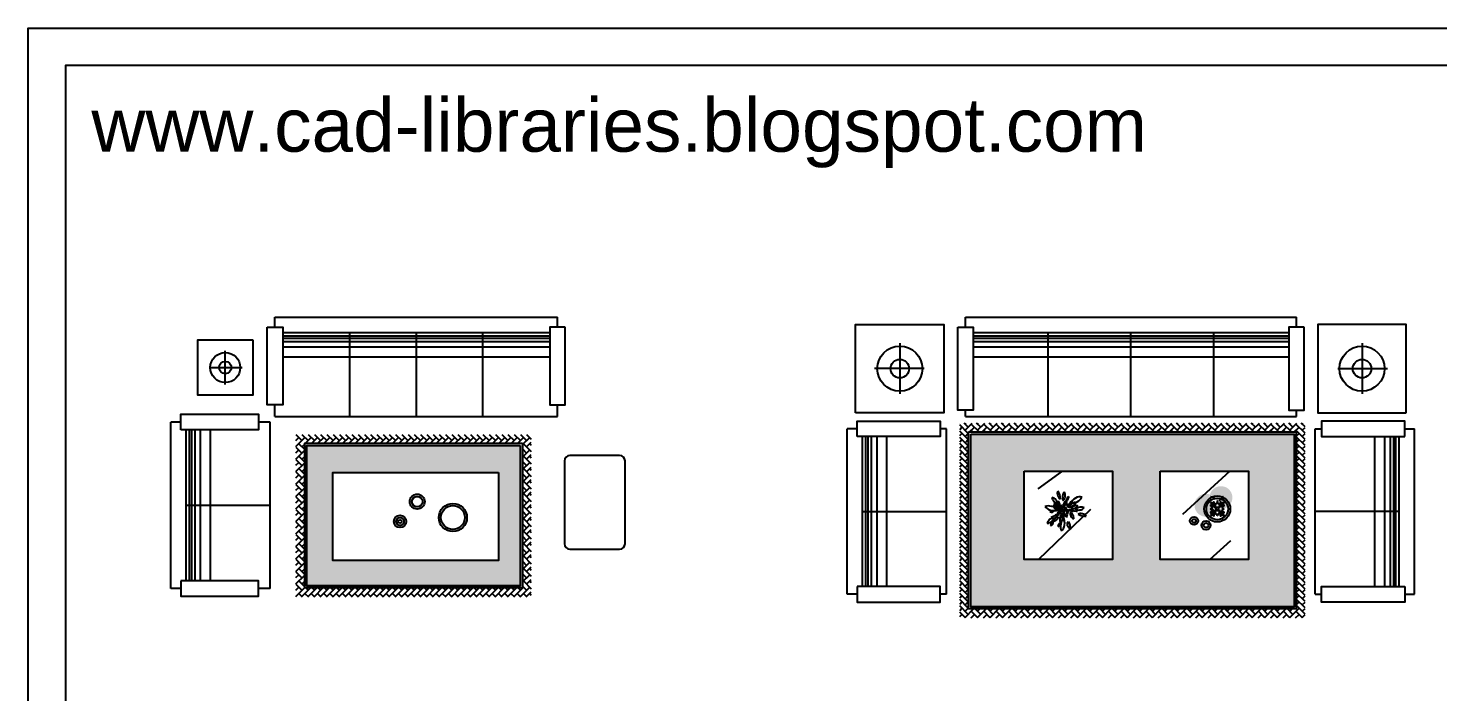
# Model space of a CAD drawing. Header units: inches. Extents: x 10.7 to 53.2, y 13 to 37.8.
# Drawn here: x 32.17 to 44.95, y 31.81 to 37.83 of the extents above; entities that cross this region are included whole.
import ezdxf

# ---------------------------------------------------------------- set-up
doc = ezdxf.new("R2010")
doc.units = ezdxf.units.IN
doc.header["$MEASUREMENT"] = 0
for name, color, linetype in [('02', 2, 'Continuous'), ('1', 1, 'Continuous'), ('4', 4, 'Continuous'), ('8', 8, 'Continuous'), ('kadrbm', 4, 'Continuous')]:
    doc.layers.add(name, color=color, linetype=linetype)
doc.styles.add('bmmm', font='swissel.ttf')

# ---------------------------------------------------------------- blocks, each defined once
blk = doc.blocks.new('kadrbm')
at = {"layer": 'kadrbm', "color": 4}
blk.add_lwpolyline([(0, 0), (0, 24.79716181331605), (21, 24.79716181331605), (21, 0), (0, 0)], close=True, dxfattribs=at)
blk.add_lwpolyline([(20.66310160432477, 0.325668449208024), (20.66310160432477, 24.46026341759716), (0.3368983956752345, 24.46026341759716), (0.3368983956752345, 0.325668449208024), (20.66310160432477, 0.325668449208024)], dxfattribs=at)
at = {"layer": 'kadrbm', "color": 211, "true_color": 0xf674fb, "style": 'bmmm'}
blk.add_text('www.cad-libraries.blogspot.com', height=0.4851336898393175, dxfattribs=at).set_placement((0.572640834153276, 23.67718368589863))

msp = doc.modelspace()

# ---------------------------------------------------------------- hatches: boundary and pattern name
at = {"layer": '8'}
h = msp.add_hatch(dxfattribs=at)
h.set_pattern_fill('AR-HBONE', color=256, scale=0.01, style=0)
h.set_pattern_definition([(44.99999999999999, (-77.56529490700885, -21.03134449734625), (4.440892098500627e-18, 0.0565685424949238), [0.12, -0.04000000000000001]), (135, (-77.53701063576116, -21.00306022609856), (4.440892098500627e-18, 0.0565685424949238), [0.12, -0.04000000000000001])])
h.paths.add_polyline_path([(43.74380868179773, 34.24453912747868), (40.61436590035495, 34.24453912747868), (40.61436590035495, 32.47999472170796), (43.74380868179773, 32.47999472170796)])
h.paths.add_polyline_path([(43.66380868172322, 34.16453912746238), (43.66380868172322, 32.55999472169515), (40.69436590042946, 32.55999472169515), (40.69436590042946, 34.16453912746238)], flags=16)
h.paths.add_polyline_path([(42.88682740386625, 33.58903595144239, -0.1932886126469782), (42.94115310064566, 33.53398313314847, -0.006062115715669876), (42.94171693124858, 33.53414642408917, -0.006062117369934161), (42.94188022236389, 33.53471025479394, -0.1238779744134857), (42.90136121558075, 33.56509200489109, -0.06084156018052949), (42.9022840521769, 33.56352055880144, -0.1025825772558146), (42.90631622234409, 33.55547789467983, -0.1324897379006731), (42.90629453766209, 33.54353312100012, -0.1334837519346387), (42.90020289919389, 33.53325758008305, -0.1020887885940344), (42.89261551778813, 33.5284233454122), (42.89441481903245, 33.52757789050248), (42.8926155175553, 33.52675411411929, -0.1020914271175487), (42.9002030656678, 33.52191971754383, -0.0994844403249085), (42.90529733356138, 33.51450587295131, -0.1027334682428757), (42.90709664109212, 33.50568279594609, -0.133890573752372), (42.90399663820912, 33.49414990481183, -0.03692191914185163), (42.9017594221053, 33.49067685965293, -0.3473571781132946), (42.89309243480724, 33.48751634169913, -0.3086677426193045), (42.88788996515845, 33.49423124242185, -0.7968180394229024), (42.88951551676777, 33.50045830188629, -0.5112073742665915), (42.89265887434644, 33.49464850980167, 0.3490582589583687), (42.90018125525725, 33.49332613238676, 0.3155003251106229), (42.903758178419, 33.50305970139471, 0.1418916638801596), (42.9005281235562, 33.51665198476713, 0.1406642083472643), (42.89053439786707, 33.52638558250056, -0.1484185007129114), (42.88572180918467, 33.52757789057524, -0.152538085715296), (42.8905343980999, 33.52879187701638, 0.07017480317330521), (42.89621410188315, 33.53295409834846, 0.1432956599809924), (42.90310782888022, 33.5450939813718, 0.1993894964940375), (42.90087496065584, 33.56139608280228, 0.4233407768064755), (42.89216027287816, 33.55987859960897, -0.7891190781899144), (42.8878029349265, 33.55513104256261, -0.5906829706048551), (42.88788964198952, 33.56094083792141, -0.1434384904569451), (42.88916866430131, 33.56471286837496, -0.2733368269298888), (42.89612740413335, 33.56800797323832, -0.194130366889532), (42.90111136827667, 33.5654016035669, -0.06682475714711773)], flags=0)
h.paths.add_polyline_path([(42.91491713812624, 33.58797339012109, -0.7968180643860416), (42.92114419788172, 33.5863478388028, -0.5112073742356387), (42.9153344057971, 33.58320448119503, 0.3490582589484403), (42.91401202832398, 33.57568210026967, 0.3155003251138836), (42.92374559743379, 33.57210517706427, 0.1418918884340286), (42.93733790000019, 33.575335242841, 0.1406639835701606), (42.94707147842323, 33.58532895729605, -0.1484185095073009), (42.94826378645425, 33.59014154629859, -0.1525380857149032), (42.94947777288084, 33.58532895751433, 0.07017480318754055), (42.95363999432934, 33.57964925360012, 0.1432955932239589), (42.96577987093528, 33.57275552810189, 0.1993895769507203), (42.9820819787686, 33.5749883946819, 0.4233407817771249), (42.98056449573536, 33.58370308276518, -0.7891200878965285), (42.97581694247251, 33.58806042748348, -0.5906821943164594), (42.98162673385863, 33.58797371333367, -0.1434381826550683), (42.98539875745823, 33.58669469592588, -0.2733380018922191), (42.98869386683268, 33.57973592678628, -0.1941295444595997), (42.98608749890749, 33.57475198656631, -0.06682475854892889), (43.00972184720499, 33.58903595134053, -0.1932886117546018), (42.954669029173, 33.5347102548667, -0.006062116906275348), (42.95483232005549, 33.53414642420558), (42.95483233775062, 33.53414641922883), (42.95483232308229, 33.53414642333247, -0.006062085952480644), (42.9553961506584, 33.53398313314847, -0.1238779770806195), (42.98577790167232, 33.57450214051369, -0.06084158648323084), (42.98420645501514, 33.57357930332092, -0.102582581139311), (42.97616379051519, 33.56954713303731, -0.1324893247366124), (42.96421905299698, 33.56956880802773, -0.1334841692481042), (42.95394347603482, 33.575660456464, -0.1020887881199993), (42.94910924132031, 33.583247837797), (42.94826378668708, 33.58144853656723), (42.94744000998375, 33.58324783800072, -0.1020870420903292), (42.94260588260417, 33.57566056700035, -0.09948905522434413), (42.93519174046864, 33.57056600981469, -0.1027331157800753), (42.92636869191242, 33.56876671450755, -0.1338905727486837), (42.91483580083636, 33.57186671736145, -0.03692189640752742), (42.91136275786025, 33.57410393198098, -0.3473572756894154), (42.90820223763635, 33.58277092061781, -0.3086677391680278)], flags=0)
h.paths.add_polyline_path([(42.99518803875011, 33.49008545081325, -0.06084173206046081), (42.99426519912717, 33.4916569010502, -0.1025807927027312), (42.99023306923968, 33.4996994139774, -0.1324910562972896), (42.99025470386309, 33.51164430251539, -0.1334841690902826), (42.99634635234301, 33.52191987939023, -0.1020887907565654), (43.0039337339816, 33.52675411411929), (43.00213443250445, 33.52759956895625), (43.00393373374877, 33.5284233454122, -0.1020914241827449), (42.99634618563627, 33.5332577418858, -0.0994844409624651), (42.99125191797552, 33.54067158652197, -0.1027334679622461), (42.98945261044477, 33.54949466351264, -0.1338905738149932), (42.99255261332777, 33.56102755464691, -0.03692191913653365), (42.9947898294316, 33.5645005998058, -0.3473571781498878), (43.00345681672965, 33.56766111775961, -0.3086677425853432), (43.00865928614562, 33.56094621703688, -0.7968180394275657), (43.00703373476912, 33.55471915757244, -0.511207374264564), (43.00389037719046, 33.56052894965706, 0.3490582589549204), (42.99636799627964, 33.56185132707197, 0.3155003251087011), (42.99279107288507, 33.55211775806402, 0.1418916638664094), (42.9960211279807, 33.5385254746916, 0.1406642083620877), (43.00601485343699, 33.52879187695817, -0.1484184957332616), (43.01082744211939, 33.52759956897081, -0.1525380715813454), (43.00601485366983, 33.52638558260242, 0.07017480656349638), (43.00033514942092, 33.52222336109572, 0.1432956598759014), (42.99344142242384, 33.51008347808693, 0.1993894965083517), (42.99567429064822, 33.49378137665645, 0.4233407768061535), (43.00438897865874, 33.49529885984976, -0.7891207916469717), (43.00874632895042, 33.50004641008582, -0.5906815590374412), (43.00865960931455, 33.49423662162463, -0.1434381889680136), (43.0073805918922, 33.49046459801048, -0.273337123590886), (43.00042184740354, 33.48716948622042, -0.1941305306831303), (42.99543788000059, 33.48977585951526, -0.06682476810151998), (43.00972184720499, 33.46614150811821, -0.1932886120442507), (42.9553961506584, 33.52119432631026, -0.006062115715102387), (42.95483232028832, 33.52103103536957, -0.006062118063656292), (42.954669029173, 33.52046720459203, -0.1238779858397272)], flags=0)
h.paths.add_polyline_path([(42.95483231167358, 33.5210310052471), (42.95483231679586, 33.52103102381535), (42.95483231167358, 33.5210310052471), (42.95483231586454, 33.52103102055572)], flags=0)
h.paths.add_polyline_path([(42.94910456980628, 33.4719398254938, -0.0003798675689685348), (42.94910840988209, 33.47192743762299, -2.624510444698664e-05), (42.94910924132031, 33.47192962166174)], flags=0)
h.paths.add_polyline_path([(42.94260612451521, 33.47951664331504, 92.03796815284652), (42.94326480147478, 33.47880818799332, 0.01062151485184582)], flags=0)
h.paths.add_polyline_path([(42.91869674036329, 33.48510761392846, -0.01927635601632657), (42.92038542889108, 33.48563031793766, 0.01995392079487818)], flags=0)
h.paths.add_polyline_path([(42.91077134986458, 33.48067531894504, -75.55499388325643), (42.9104617526294, 33.48042547289243, -0.0668247591140774), (42.88682740409908, 33.46614150801634, -0.1932886124226596), (42.94188022236389, 33.52046720466479, -0.00606211736964919), (42.94171693124858, 33.52103103536957, -0.006062115715696004), (42.94115310064566, 33.52119432631026, -0.123877977081528)], flags=0)
h.paths.add_polyline_path([(42.94171693986331, 33.53414645422618), (42.94171693474104, 33.53414643602174), (42.94171693986331, 33.53414645422618), (42.94171693637085, 33.53414644153691)], flags=0)
h.paths.add_polyline_path([(42.95229587676053, 33.54008641854762, -0.0669996279399074), (42.95483232028832, 33.53414642400185, -0.1336477859189266), (42.96585539421116, 33.52758872972937, -0.0666453357494747), (42.96077227052351, 33.52356745238377, -0.06699909539898992), (42.95483232005549, 33.52103103531136, -0.1336477861312569), (42.94827462565203, 33.51000796119934, -0.06664480770665009), (42.94425337454354, 33.51509104091111, -0.06699962729749846), (42.94171693124858, 33.52103103539867, -0.1336477879432943), (42.9306938570929, 33.52758872972937, -0.06664611208572857), (42.93577704574031, 33.53161004563754, -0.06699831375218952), (42.94171693148141, 33.53414642414737, -0.1336477861309874), (42.94827462565203, 33.54516949825939, -0.06664480762489519)], flags=0)
h.paths.add_polyline_path([(42.92073230207947, 33.46711701975165, -0.8784495055943063), (42.91464571231094, 33.46961474118599, -1.126130434604557)], flags=0)
h.paths.add_polyline_path([(42.98518649367665, 33.48107352747775, -0.3473572753153972), (42.98834701390055, 33.47240653885547, -0.3088635764911395), (42.98162673385863, 33.4672037460523, -0.02928696667076975), (42.98143910123085, 33.46688310104674, 0.02928696667211509), (42.98162673385863, 33.4672037460523, 0.3088635762503106), (42.98834701390055, 33.47240653884092, 0.2774628128075975), (42.98665610835937, 33.47988556613291, 0.01687063520807338)], flags=0)
h = msp.add_hatch(dxfattribs=at)
h.set_pattern_fill('AR-HBONE', color=256, scale=0.01, angle=270, style=0)
h.set_pattern_definition([(315, (205.5748778236569, 384.1041584696478), (0.0565685424949238, -1.483202158336386e-17), [0.12, -0.04000000000000001]), (44.99999999999999, (205.6031620949046, 384.0758741984001), (0.0565685424949238, -1.483202158336386e-17), [0.12, -0.04000000000000001])])
h.paths.add_polyline_path([(36.73230739445475, 32.66999315029262), (36.73230739445475, 34.14248542303995), (34.59838015115869, 34.14248542303995), (34.59838015115869, 32.66999315029262)])
h.paths.add_polyline_path([(36.65230739438024, 32.74999315029437), (34.6783801512332, 32.74999315029437), (34.6783801512332, 34.06248542302365), (36.65230739438024, 34.06248542302365)], flags=16)
h = msp.add_hatch(dxfattribs=at)
h.set_pattern_fill('DOTS', color=256, scale=0.5, style=0)
h.set_pattern_definition([(0, (-77.56529490700885, -21.09281036412266), (0.015625, 0.03125), [0, -0.03125])])
h.paths.add_polyline_path([(40.71436590044809, 34.14453912747286), (40.71436590044809, 32.57999472169923), (43.6438086817046, 32.57999472169923), (43.6438086817046, 34.14453912747286)])
h.paths.add_polyline_path([(41.99894050690395, 33.80833435285331), (41.99894050690395, 33.0083343528504), (41.19894050685738, 33.0083343528504), (41.19894050685738, 33.80833435285331)], flags=16)
h.paths.add_polyline_path([(42.43184720836629, 33.80833435285331), (43.23184720818003, 33.80833435285331), (43.23184720818003, 33.0083343528504), (42.43184720836629, 33.0083343528504)], flags=16)
h.paths.add_polyline_path([(42.90136121558075, 33.50362613810012, -75.55464620523551), (42.90111136827667, 33.50393573677594, -1043.3825025916)], flags=0)
h.paths.add_polyline_path([(42.91077134986458, 33.41920945216862, -75.55499368896983), (42.9104617526294, 33.41895960611601, -1043.387299546491)], flags=0)
h.paths.add_polyline_path([(42.94832429797438, 33.52857536985267, 0.03235568559246366), (42.94862751890955, 33.52572690232501, 0.02002472905853545), (42.9494811871094, 33.52392910407526, 0.1469109202631436)], flags=0)
h.paths.add_polyline_path([(42.95229587676053, 33.47862055175666, -0.06699962790275205), (42.95483232028832, 33.47268055722544, -0.8733293807296242), (42.94827462565203, 33.42472928981898, -0.7626850687379709), (42.93577704574031, 33.47014417886113, -0.06699831142539961), (42.94171693124858, 33.47268055731275, -0.06699962690172712), (42.94425337454354, 33.47862055175666, -0.7626830169860213), (42.98966819904794, 33.4661228629384, -0.7626830168245755), (42.94425337454354, 33.45362517413469, -0.06699962717808408), (42.94171693124858, 33.45956516862226, -0.8733293842358281), (42.94827462565203, 33.50751643607237, -0.7626838462467037), (42.96077227052351, 33.46210158560735, -0.06699909547176375), (42.95483232005549, 33.45956516852039, -0.8733293834536586), (42.90688105248896, 33.46612286295295, -0.762683016566234)], flags=0)
h.paths.add_polyline_path([(42.96586867603523, 33.46586336986821, -0.4184390063055259), (42.9307148062629, 33.46612291989459, 2.324269879634982)], flags=0)
h = msp.add_hatch(dxfattribs=at)
h.set_pattern_fill('DOTS', color=256, scale=0.3500000000000001, angle=270, style=0)
h.set_pattern_definition([(270, (205.5748778236569, 384.1041584696478), (0.02187500000000001, -0.0109375), [0, -0.02187500000000001])])
h.paths.add_polyline_path([(36.63230739459445, 34.04248542303413), (34.69838015125183, 34.04248542303413), (34.69838015125183, 32.76999315029844), (36.63230739459445, 32.76999315029844)])
h.paths.add_polyline_path([(34.93435818441262, 33.79752675452347), (34.93435818441262, 32.99752675452056), (36.43435818441262, 32.99752675452056), (36.43435818441262, 33.79752675452347)], flags=16)
h.paths.add_polyline_path([(36.14932871349205, 33.38861394821743, -1), (35.89375498467174, 33.38861394821743, -1)], flags=0)
h.paths.add_polyline_path([(36.12932871347343, 33.38861394821743, -1), (35.91375498445754, 33.38861394821743, -1)], flags=0)
h.paths.add_polyline_path([(35.63027600683321, 33.53250431151265, -1), (35.76608650474859, 33.53250431151265, -1)], flags=0)
h.paths.add_polyline_path([(35.65027600685184, 33.53250431151265, -1), (35.74608650472996, 33.53250431151265, -1)], flags=0)
h.paths.add_polyline_path([(35.48656017864172, 33.35264139518859, -1), (35.5984181062789, 33.35264139518859, -1)], flags=0)
h.paths.add_polyline_path([(35.50656017866035, 33.35264139518859, -1), (35.57841810626027, 33.35264139518859, -1)], flags=0)

# ---------------------------------------------------------------- linework, layer by layer
at = {"layer": '02'}
for p, q in [((34.47903055436959, 35.03505185509585), (36.89903055429508, 35.03505185509585)), ((34.47903055436959, 35.01505185509178), (36.89903055429508, 35.01505185509178)), ((40.73592252326247, 35.03505185509585), (43.59592252313209, 35.03505185509585)), ((40.73592252326247, 35.01505185509178), (43.59592252313209, 35.01505185509178)), ((34.47903055436959, 34.98505185509294), (36.89903055429508, 34.98505185509294)), ((34.47903055436959, 34.93505185509003), (36.89903055429508, 34.93505185509003)), ((40.73592252326247, 34.98505185509294), (43.59592252313209, 34.98505185509294)), ((40.73592252326247, 34.93505185509003), (43.59592252313209, 34.93505185509003)), ((34.47903055436959, 34.84505185509352), (36.89903055429508, 34.84505185509352)), ((40.73592252326247, 34.84505185509352), (43.59592252313209, 34.84505185509352)), ((33.63514726487969, 32.81431723962033), (33.63514726487969, 34.18431723961567)), ((33.65514726489832, 32.81431723962033), (33.65514726489832, 34.18431723961567)), ((33.68514726492626, 32.81431723962033), (33.68514726492626, 34.18431723961567)), ((33.73514726497282, 32.81431723962033), (33.73514726497282, 34.18431723961567)), ((33.82514726505664, 32.81431723962033), (33.82514726505664, 34.18431723961567)), ((39.76494698827204, 32.76253736921081), (39.76494698827204, 34.12253736922595)), ((39.78494698829067, 32.76253736921081), (39.78494698829067, 34.12253736922595)), ((39.81494698831861, 32.76253736921081), (39.81494698831861, 34.12253736922595)), ((39.86494698836518, 32.76253736921081), (39.86494698836518, 34.12253736922595)), ((39.95494698821616, 32.76253736921081), (39.95494698821616, 34.12253736922595)), ((44.3768980581784, 32.76253736921081), (44.3768980581784, 34.12253736922595)), ((44.46689805826222, 32.76253736921081), (44.46689805826222, 34.12253736922595)), ((44.51689805807595, 32.76253736921081), (44.51689805807595, 34.12253736922595)), ((44.54689805810389, 32.76253736921081), (44.54689805810389, 34.12253736922595)), ((44.56689805812252, 32.76253736921081), (44.56689805812252, 34.12253736922595)), ((41.54400590267082, 33.80833435285331), (41.32190654934433, 33.64931112617797)), ((43.06220598141712, 33.80833435285331), (42.63219004445759, 33.41744125072456)), ((42.94744001021658, 33.52178197103513), (42.94826378668708, 33.51998266979081)), ((42.94826378668708, 33.51998266979081), (42.94910924132031, 33.52178197103513)), ((41.32857513865505, 33.0083343528504), (41.80236844876831, 33.46327609035962)), ((42.89441481903245, 33.46611202371151), (42.89261551778813, 33.46695747865034)), ((42.89261551778813, 33.46528824741564), (42.89441481903245, 33.46611202371151)), ((42.94828546484982, 33.41226305610054), (42.94744001021658, 33.41046375484166)), ((42.94910924132031, 33.41046375484166), (42.94828546484982, 33.41226305610054)), ((43.00393373374877, 33.46695747865034), (43.00213443250445, 33.46613370216529)), ((43.00213443250445, 33.46613370216529), (43.00393373374877, 33.46528824741564)), ((42.88184720831973, 33.0083343528504), (43.07093537175146, 33.17899119338563))]:
    msp.add_line(p, q, dxfattribs=at)
for points in [[(40.69436590042946, 34.16453912746238), (43.66380868172322, 34.16453912746238), (43.66380868172322, 32.55999472169515), (40.69436590042946, 32.55999472169515)], [(40.71436590044809, 34.14453912747286), (43.6438086817046, 34.14453912747286), (43.6438086817046, 32.57999472169923), (40.71436590044809, 32.57999472169923)], [(36.65230739438024, 34.06248542302365), (36.65230739438024, 32.74999315029437), (34.6783801512332, 32.74999315029437), (34.6783801512332, 34.06248542302365)], [(41.19894050685738, 33.80833435285331), (41.99894050690395, 33.80833435285331), (41.99894050690395, 33.0083343528504), (41.19894050685738, 33.0083343528504)], [(42.43184720836629, 33.80833435285331), (43.23184720818003, 33.80833435285331), (43.23184720818003, 33.0083343528504), (42.43184720836629, 33.0083343528504)]]:
    msp.add_lwpolyline(points, close=True, dxfattribs=at)
for centre, radius in [((33.95899616899018, 34.74810737796088), 0.05600000000000001), ((40.07172272885268, 34.73825639711595), 0.08400000000000002), ((44.26012231754189, 34.73825639711595), 0.08400000000000002), ((42.94828546484982, 33.46612291989459), 0.1180844965483357), ((42.94828546484982, 33.46612291989459), 0.09808449654833568), ((42.7377697953028, 33.35805027873449), 0.03684294711499206), ((42.7377697953028, 33.35805027873449), 0.01684294711499206), ((42.84655059194242, 33.31834255263403), 0.04150037433749276), ((42.84655059194242, 33.31834255263403), 0.02150037433749276)]:
    msp.add_circle(centre, radius, dxfattribs=at)
for centre, radius, start, end in [((42.88944728295368, 33.49654617972283), 0.0033172374528, 118.0057159628864, 240.2840899441761), ((42.98199367751417, 33.56895242567135), 0.1037743598592, 203.5014519763505, 246.4985479515182), ((42.84544506315191, 33.43240381107626), 0.1037743598592, 23.50145197635056, 66.49854795151829), ((42.88941413206098, 33.49655978340616), 0.003312809971200001, 240.8986800243983, 34.00938396742659), ((42.89496818925304, 33.49917763427676), 0.007084789286399999, 144.9437279978154, 177.5946840036057), ((42.89543664287825, 33.49900545429865), 0.007568241350399999, 84.7632450219733, 145.9137599671227), ((42.87861922308852, 33.48954160627637), 0.0252092067264, 298.2065640086569, 346.6394660546266), ((42.89725314937581, 33.4949474163268), 0.006160017081599999, 53.98799304841546, 145.7676789785029), ((42.88469427935829, 33.48776129851195), 0.0222608386944, 290.844774043147, 314.1611429895585), ((42.8953894117852, 33.49906248502976), 0.007515941011200001, 23.4603769867131, 84.365010983495), ((42.88434669463945, 33.48813515130042), 0.0227711920896, 314.1332040211793, 344.5455810132443), ((42.88236399153297, 33.48909083673517), 0.0214510635072, 345.246572004685, 30.35175502968023), ((42.88490593335641, 33.48831012304891), 0.0221565383424, 14.9126760130964, 38.34090897709227), ((42.88416196540979, 33.48807984062024), 0.022934732256, 344.8017379996102, 14.99029201490308), ((42.91526766791989, 33.51897179186654), 0.0074407268736, 161.7249480133281, 223.7543460109264), ((42.91537187779372, 33.51898584136234), 0.007535415571200001, 93.41875505048965, 162.0748560177578), ((42.92822692049717, 33.53500354807785), 0.02801097659520001, 229.1166529863182, 241.4407860394238), ((42.91940440535595, 33.5171457169754), 0.006136742131199999, 131.545781965236, 208.5136220267136), ((42.92143100891312, 33.5193728400891), 0.009035035315200002, 214.8014550018265, 284.8434709592802), ((42.92628679536332, 33.52999898584404), 0.0226982858688, 239.7026929678524, 270.20668397357), ((42.91784447194127, 33.52498147915777), 0.003301225977600001, 358.2727019960096, 153.0264097591372), ((42.91710380623167, 33.52540900208715), 0.0040746195072, 244.2624660561947, 352.5682789944656), ((42.92496526027148, 33.5357205270675), 0.025110854496, 267.2159829883627, 331.7425633812653), ((42.92644786108335, 33.52944469026716), 0.0221439840768, 269.7951120309204, 293.2575809869175), ((42.94816884254155, 33.44934754815495), 0.02420860331520001, 105.4568840479494, 136.1716090270352), ((42.92622372177479, 33.53009356221902), 0.022828688352, 293.13135801635, 315.8572420258592), ((42.96504994034817, 33.46622864609254), 0.02420860331520001, 133.8283909924104, 164.5431159947561), ((42.92663619010759, 33.52970320943587), 0.0222608386944, 315.8388570115839, 339.1552259955891), ((42.95559551329401, 33.52430527042907), 0.0085354960896, 149.2010219794975, 182.9695269905556), ((42.94116678549958, 33.52432603510989), 0.00832387104, 356.811763999412, 31.50350100008107), ((42.9314993109559, 33.46622864609254), 0.02420860331520001, 15.45688400524385, 46.17160900758955), ((42.96991306119648, 33.52970320943587), 0.0222608386944, 200.8447740044109, 224.1611429884161), ((42.97169336904821, 33.5357782657784), 0.0252092067264, 208.2065640188217, 256.6850922173198), ((42.97028691410137, 33.53005079421292), 0.0227711920896, 224.1332039816581, 285.0465030757616), ((42.94812959125315, 33.44892703555252), 0.0246810934656, 44.12942299964922, 74.24208398386148), ((42.94838040899535, 33.44934754815495), 0.02420860331520001, 43.82839097296481, 74.54311595205061), ((43.05110418838498, 33.43240381107626), 0.1037743598592, 113.5014520484816, 156.4985480236494), ((42.9145555737899, 33.56895242567135), 0.1037743598592, 293.5014520484817, 336.4985480236494), ((42.97124259937604, 33.53203349710112), 0.0214510635072, 255.246571977604, 308.2512937800699), ((42.9787115461198, 33.52498335645669), 0.003312809971200001, 150.8986800101413, 304.0093840465214), ((42.97869794252378, 33.52495020581137), 0.0033172374528, 28.00571598192177, 150.2840899865724), ((42.97709917924416, 33.51714433941834), 0.006160017081599999, 323.9879929712935, 55.76767902637896), ((42.98132939701949, 33.51942929938105), 0.007084789286399999, 54.94372804036647, 87.59468396427992), ((42.98121424783071, 33.51900807692164), 0.007515941011200001, 293.4603770482468, 354.3650109978396), ((42.98115721689587, 33.51896084601777), 0.007568241350399999, 354.7632449953248, 55.91375999348062), ((43.01215074858678, 33.48811069337263), 0.0226982858688, 149.7026930078894, 180.2066839985798), ((43.01159645309721, 33.48794962752164), 0.0221439840768, 179.7951120059106, 203.2575810010475), ((43.01224532485989, 33.48817376709213), 0.022828688352, 203.1313579813176, 225.8572419604176), ((43.00152460271542, 33.49296647980828), 0.009035035315200002, 124.8014550082655, 194.8434710134679), ((43.01715531079148, 33.48617056823878), 0.02801097659520001, 139.1166530289114, 151.4407860092189), ((43.01787228970838, 33.48943222836261), 0.025110854496, 177.2159830085502, 209.5195919818368), ((43.00112355472569, 33.49912982069964), 0.0074407268736, 71.72494797140614, 133.7543459649068), ((43.01797504881446, 33.48960304030062), 0.0252846266688, 209.7416790109769, 241.7693309576935), ((43.01185497217861, 33.48776129851195), 0.0222608386944, 225.8388570104415, 249.155225956853), ((42.99929747958717, 33.49499308321993), 0.006136742131199999, 41.54578197902405, 118.5136219643718), ((43.00113760419239, 33.49902561072395), 0.007535415571200001, 3.418754997017555, 72.07485594686463), ((43.00756076485899, 33.49729368228601), 0.0040746195072, 154.2624660270918, 262.5682790485609), ((43.00713324192961, 33.49655301673648), 0.003301225977600001, 268.2727019609822, 63.01474014694631), ((42.89007145371338, 33.4590150228296), 0.00832387104, 86.81176404463528, 121.50350100008), ((42.89009221824867, 33.47344375059493), 0.0085354960896, 239.2010220332689, 272.9695269597821), ((42.88941600960729, 33.43569270915487), 0.003301225977600001, 88.27270196098226, 243.0486966950884), ((42.98199367751417, 33.36329330022), 0.1037743598592, 113.5014520484816, 156.4985480236494), ((42.84544506315191, 33.49984191481509), 0.1037743598592, 293.5014520484817, 336.4985480236494), ((42.89541164711167, 33.43322011516739), 0.007535415571200001, 183.4187549970175, 252.0748559468646), ((42.8889884866779, 33.43495204360534), 0.0040746195072, 334.2624660270917, 82.56827904856091), ((42.8785742024896, 33.44264268559073), 0.0252846266688, 29.74167799212513, 61.76933095769351), ((42.88469427935829, 33.44448442739395), 0.0222608386944, 45.83885701044154, 69.15522595685297), ((42.8972517717169, 33.43725264267142), 0.006136742131199999, 221.545781979024, 298.5136219643719), ((42.8954256968112, 33.43311590519171), 0.0074407268736, 251.7249479714061, 313.7543459649067), ((42.89502464858865, 33.43927924608307), 0.009035035315200002, 304.8014550082655, 14.84347101346794), ((42.88430392644418, 33.44407195879922), 0.022828688352, 23.13135798131767, 45.85724196041763), ((42.87867696159569, 33.44281349752874), 0.025110854496, 357.2159830085463, 29.51959198183677), ((42.87939394074542, 33.44607515766712), 0.02801097659520001, 319.1166530289115, 331.4407860092189), ((42.88439850295012, 33.44413503253327), 0.0226982858688, 329.7026930078894, 0.2066839985797924), ((42.88495279843968, 33.44429609836971), 0.0221439840768, 359.7951120059105, 23.25758100104748), ((42.9153920344082, 33.4132848800482), 0.007568241350399999, 174.7632449953249, 235.9137599934807), ((42.91533500347336, 33.41323764896971), 0.007515941011200001, 113.4603770482467, 174.3650109978397), ((42.9152198545174, 33.4128164265103), 0.007084789286399999, 234.9437280403664, 267.5946839642799), ((42.92530665192803, 33.40021222879023), 0.0214510635072, 75.24657197760402, 128.3425461112745), ((42.91945007229273, 33.415101386473), 0.006160017081599999, 143.9879929712934, 235.7676790263789), ((42.91785130901312, 33.40729552006542), 0.0033172374528, 208.0057159819218, 330.2840899865724), ((42.91783770518427, 33.40726236943465), 0.003312809971200001, 330.8986800101413, 124.0093840465214), ((42.92631764798475, 33.40201020276891), 0.022934732256, 74.80173802856015, 104.9902919936909), ((42.92485588248869, 33.39646746011295), 0.0252092067264, 28.20656401882166, 76.71904877115198), ((42.94816884254155, 33.48289817773639), 0.02420860331520001, 223.8283909729647, 254.5431159520506), ((42.92626233743553, 33.4021949318385), 0.0227711920896, 44.13320398165808, 74.54558098056411), ((42.96504994034817, 33.46601707979881), 0.02420860331520001, 195.4568840052438, 226.1716090075895), ((42.92663619010759, 33.40254251644092), 0.0222608386944, 20.84477400441085, 44.16114298841615), ((42.9314993109559, 33.46601707979881), 0.02420860331520001, 313.8283909924105, 344.5431159947561), ((42.94095373824288, 33.40794045546227), 0.0085354960896, 329.2010219794975, 2.969526990555552), ((42.96991306119648, 33.40254251644092), 0.0222608386944, 135.8388570115839, 159.1552259955892), ((42.97175480304335, 33.39642243983418), 0.0252846266688, 119.7416789886388, 151.7693309759312), ((42.97032552976211, 33.40215216367233), 0.022828688352, 113.1313580163499, 135.8572420258592), ((42.94838040899535, 33.48289817773639), 0.02420860331520001, 285.4568840479494, 316.1716090270352), ((43.05110418838498, 33.49984191481509), 0.1037743598592, 203.5014519763505, 246.4985479515182), ((42.9145555737899, 33.36329330022), 0.1037743598592, 23.50145197635056, 66.49854795151829), ((42.97158399126542, 33.39652519898392), 0.025110854496, 87.21598298836271, 119.5195919559943), ((42.97010139045355, 33.40280103578426), 0.0221439840768, 89.7951120309204, 113.2575809869175), ((42.97026245617357, 33.40224674004731), 0.0226982858688, 59.70269296785252, 90.20668397357), ((42.97511824239095, 33.4128728857877), 0.009035035315200002, 34.80145500182648, 104.8434709592803), ((42.97870477959563, 33.40726424689365), 0.003301225977600001, 178.2727019960096, 333.0030705307561), ((42.9794454450724, 33.40683672397882), 0.0040746195072, 64.26246605619467, 172.5682789944657), ((42.97714484594812, 33.41510000909057), 0.006136742131199999, 311.545781965236, 28.51362202671356), ((42.98117737351035, 33.413259884529), 0.007535415571200001, 273.4187550504896, 342.0748560177619), ((42.96832233103973, 33.3972421778135), 0.02801097659520001, 49.11665298632806, 61.44078603942395), ((42.981281583617, 33.41327393402481), 0.0074407268736, 341.7249480133281, 43.75434601092647), ((43.01238728589428, 33.44416588527111), 0.022934732256, 164.8017379996102, 194.9902920149031), ((43.01164331818049, 33.44393560301706), 0.0221565383424, 194.9126760130964, 218.3409089770922), ((43.01220255689745, 33.44411057459093), 0.0227711920896, 134.1332040211793, 164.5455810132443), ((43.01418526000393, 33.44315488915618), 0.0214510635072, 165.2465720046851, 210.3517550296801), ((43.01793002844838, 33.44270411961498), 0.0252092067264, 118.206564008657, 166.730718383207), ((43.00115983951886, 33.43318324086159), 0.007515941011200001, 203.4603769867131, 264.3650109834949), ((42.99929610216108, 33.43729830956455), 0.006160017081599999, 233.9879930484154, 325.7676789785029), ((43.01185497217861, 33.44448442739395), 0.0222608386944, 110.844774043147, 134.1611429895584), ((43.00111260865864, 33.4332402715927), 0.007568241350399999, 264.7632450219732, 325.9137599671226), ((43.00713511924309, 33.43568594248519), 0.003312809971200001, 60.89868002439826, 214.0093839674266), ((43.0064570330554, 33.45880197529642), 0.0085354960896, 59.2010220332689, 92.96952695978214), ((43.00647779782352, 33.47323070323637), 0.00832387104, 266.8117640446353, 301.50350100008), ((43.00158106205103, 33.43306809160004), 0.007084789286399999, 324.9437279978154, 357.5946840036057), ((43.00710196858321, 33.43569954632859), 0.0033172374528, 298.0057159628863, 60.2840899441761)]:
    msp.add_arc(centre, radius, start, end, dxfattribs=at)
for centre, major_axis, ratio, start_param, end_param in [((41.53897112067838, 33.60379333918991), (0.008980214403384874, -0.04853403805627008), 0.8086867941978833, 4.043665418040399, 5.784841207508822), ((41.49911018037287, 33.58132712122188), (0.01660186665019777, -0.05660073622935866), 0.420927345158856, 1.020620835538538, 2.412237176551349), ((41.56830034609933, 33.57577393162956), (-0.004094410469692388, -0.04612876294704604), 0.4991597719083896, 3.641304886674686, 5.592436315112217), ((41.54231061828372, 33.58172973220372), (-0.004919164784659363, -0.0436789112166549), 0.6245930726993457, 0.4773243550680821, 2.586903776972606), ((41.43457669550602, 33.45725647045493), (0.06808987906743288, -0.01375423741433082), 0.4991597719084316, 0.4997122330839668, 2.450843661526459), ((41.44776591933382, 33.49501430129477), (0.06430084924398949, -0.01457748564797581), 0.6245930726992508, 3.61891700865857, 5.728496430554951), ((41.48648841884037, 33.54810888494558), (0.0318171672440478, -0.03364958895266448), 0.4991597719084556, 3.641304886673101, 5.592436315117885), ((41.46479808301714, 33.53260189169396), (0.02943638228148703, -0.03264268471540433), 0.6245930726993649, 0.4773243550722534, 2.586903776969355), ((41.4930963913915, 33.46997108788947), (0.04539325271162178, -0.009169491609557412), 0.4991597719085098, 0.4997122330813587, 2.450843661524746), ((41.50188920712148, 33.49514297510633), (0.0428672328293265, -0.009718323765320655), 0.6245930726993693, 3.618917008658853, 5.728496430554396), ((41.4850972790276, 33.48798745183468), (0.03059355092620862, -0.0235235823194902), 0.4991597719083166, 0.49971223308186, 2.450843661532024), ((41.50091587398251, 33.50359125459818), (0.02850230861898077, -0.02300688254707304), 0.6245930726994069, 3.618917008659268, 5.728496430549595), ((41.51188144409147, 33.43946872211837), (0.04102447072648179, 0.002965863081614669), 0.8086867941980027, 0.9020727644533654, 2.643248553917329), ((41.53664540401709, 33.5166536963634), (0.007483512002816258, -0.04044503171355414), 0.8086867941980503, 4.043665418043264, 5.784841207502789), ((41.50342795364608, 33.49793184804458), (0.01383488887516106, -0.04716728019112646), 0.4209273451588988, 1.02062083553681, 2.412237176550451), ((41.54980326788549, 33.48903870121013), (0.004989008001879961, -0.02696335447570107), 0.8086867941980331, 4.043665418043542, 5.784841207502625), ((41.52765830112671, 33.47655746899273), (0.009223259250107264, -0.03144485346074458), 0.4209273451590153, 1.020620835533659, 2.412237176545509), ((41.57323660370943, 33.45112124914613), (0.0252362491759543, 0.01072587585955268), 0.8086867941978811, 0.9020727644491069, 2.643248553916339), ((41.55624380027925, 33.47002694527055), (0.02869117777308633, 0.01583236047960739), 0.4209273451588689, 4.162213489122371, 5.553829830142148), ((41.54483620445293, 33.48272153625749), (0.007869892963390572, -0.02626742222163852), 0.8086867941981101, 0.9020727644470586, 2.643248553923044), ((41.56550478325275, 33.49751986597858), (0.01256307873426791, -0.03026576239049617), 0.4209273451592687, 4.162213489129281, 5.553829830132272), ((41.55784497335603, 33.46448843739655), (0.02307088971105755, 0.01482048357394259), 0.8086867941979219, 4.043665418040591, 5.784841207505235), ((41.57777745155667, 33.44871260046512), (0.02561703180023441, 0.02043563070006071), 0.4209273451586849, 1.020620835541431, 2.412237176547716), ((41.57780688460966, 33.51115329388723), (0.01612873958130003, 0.03505977813584615), 0.4991597719084499, 0.4997122330777753, 2.450843661528121), ((41.55907523580876, 33.52310452573602), (0.01609017706701121, 0.03290599402994367), 0.6245930726993539, 3.618917008655965, 5.728496430556596), ((41.60176307167907, 33.55972121793912), (0.01762059275171001, 0.0276290070657861), 0.4209273451588914, 1.020620835537043, 2.412237176547045), ((41.57779645007153, 33.56819362993429), (0.01702964701352274, 0.02149194751575921), 0.8086867941979007, 4.043665418043319, 5.784841207501279), ((41.57967530768414, 33.48833683294379), (0.009394018642472227, -0.02576169829747143), 0.8086867941981253, 0.9020727644497663, 2.643248553911506), ((41.59944219230724, 33.50431966717316), (0.01431320822141677, -0.02947845638382076), 0.4209273451590222, 4.162213489128034, 5.553829830141344), ((41.63193362457727, 33.50990613791237), (0.02966270901485473, 0.03919540999551188), 0.4209273451589017, 1.020620835536987, 2.412237176549654), ((41.59711602418733, 33.52545095359984), (0.02804243959330791, 0.03009028288106828), 0.8086867941979315, 4.043665418040582, 5.784841207504735), ((41.64232402453248, 33.4914553077224), (0.03802428048514096, 0.02204993335224541), 0.6245930726993802, 0.4773243550647475, 2.586903776965832), ((41.63163756132175, 33.51588350897965), (0.03950174398270973, 0.02417104032604179), 0.4991597719084833, 3.641304886668697, 5.592436315114966), ((41.64921250818347, 33.43320474179655), (0.03794651924629204, -0.01587026210550845), 0.8086867941979993, 0.902072764452833, 2.643248553918753), ((41.6818953288724, 33.52838034959587), (0.05703642072771762, 0.03307490002835715), 0.6245930726993196, 0.4773243550703814, 2.586903776966314), ((41.6658656340563, 33.56502265148175), (0.05925261597407779, 0.03625656048906501), 0.4991597719082987, 3.641304886672858, 5.592436315116921), ((41.65783281503295, 33.47025763640432), (0.03485399608571937, 0.01126486564514918), 0.6245930726993009, 0.4773243550690373, 2.586903776966969), ((41.65342974658174, 33.49203651597509), (0.03643089748489532, 0.01273239929710413), 0.4991597719085313, 3.641304886673944, 5.592436315116555), ((41.70298806456898, 33.45797047558609), (0.04557565483493202, 0.008215026140333023), 0.4991597719083053, 0.4997122330828309, 2.450843661526707), ((41.7018793569417, 33.48461082623999), (0.04343001530821192, 0.006773421408668353), 0.6245930726993779, 3.618917008658766, 5.728496430557454), ((41.44467392419514, 33.34659868861218), (0.03489718647103662, 0.02672511634505324), 0.6245930726993663, 0.4773243550665816, 2.586903776965797), ((41.43095546560411, 33.36946222748976), (0.03609168780663134, 0.02901752986364922), 0.4991597719084183, 3.641304886669782, 5.592436315114902), ((41.45788526949522, 33.43568004439022), (0.0320829820052283, 0.006673049229143951), 0.4209273451589856, 1.020620835538691, 2.412237176551147), ((41.447219277686, 33.45875421465917), (0.02727649766864466, 0.002811647267640229), 0.8086867941980356, 4.043665418042126, 5.784841207506246), ((41.43736722059597, 33.33977800140293), (0.01869495972888603, 0.02006018858736497), 0.8086867941978971, 4.043665418038389, 5.784841207507407), ((41.46057895426688, 33.32941479095917), (0.0197751393432308, 0.02613027333032832), 0.4209273451591947, 1.020620835536487, 2.412237176551058), ((41.48232887052049, 33.38232520350449), (0.04812447300785244, 0.01000957384371479), 0.4209273451589053, 1.020620835532892, 2.412237176549113), ((41.46632988280666, 33.41693645890064), (0.040914746502965, 0.004217470901469734), 0.8086867941980367, 4.043665418039579, 5.784841207503886), ((41.49077193224852, 33.36325639766893), (0.02590018262476588, 0.02860952329941223), 0.4991597719084657, 0.4997122330842063, 2.450843661523769), ((41.49694703607869, 33.47455247994822), (0.04840773919111929, 0.008535060469752012), 0.4209273451587273, 4.162213489129687, 5.553829830141292), ((41.50557670877365, 33.40476427261911), (0.0320829820052283, 0.006673049229143951), 0.4209273451589856, 1.020620835538826, 2.412237176551147), ((41.49491071696443, 33.42783844290262), (0.02727649766864466, 0.002811647267640229), 0.8086867941980356, 4.04366541804233, 5.78484120750637), ((41.52579854098198, 33.42483661771713), (0.0252362491759543, 0.01072587585955268), 0.8086867941978811, 0.9020727644488041, 2.643248553916074), ((41.5088057375518, 33.44374231384155), (0.02869117777308633, 0.01583236047960739), 0.4209273451588689, 4.162213489122421, 5.553829830141668), ((41.50219053188388, 33.33017703193492), (0.01869495972888603, 0.02006018858736497), 0.8086867941978971, 4.043665418038286, 5.784841207507547), ((41.52540226555479, 33.31981382149116), (0.0197751393432308, 0.02613027333032832), 0.4209273451591947, 1.020620835536587, 2.412237176550865), ((41.53458451055971, 33.44815701852804), (0.008668495168510018, -0.02601480111280486), 0.8086867941979795, 4.043665418041259, 5.784841207497947), ((41.51437755273705, 33.43273432182924), (0.01348161087716154, -0.02986793411870728), 0.4209273451590104, 1.020620835534033, 2.412237176562018), ((41.54419138068383, 33.37482376297431), (-0.004094410469692388, -0.04612876294704604), 0.4991597719083896, 3.641304886674686, 5.59243631511212), ((41.54610040336897, 33.43522867487355), (0.02734964715098772, 0.001977242054409943), 0.808686794197931, 0.9020727644488782, 2.64324855391543), ((41.53614413128284, 33.45861784676982), (0.03227182612739308, 0.005690040313159884), 0.4209273451590989, 4.16221348912754, 5.553829830140977), ((41.51820165286821, 33.38077956353391), (-0.004919164784659363, -0.0436789112166549), 0.6245930726993457, 0.4773243550678523, 2.586903776972215), ((41.56329822093298, 33.31806863151451), (-0.006141615704537092, -0.0691931444205616), 0.4991597719084833, 3.641304886671885, 5.592436315115057), ((41.55406607845848, 33.40757669516916), (0.03220662580557499, -0.006048187710585174), 0.4209273451589093, 1.020620835538083, 2.412237176544855), ((41.55299133779531, 33.43297405026988), (0.02629178373116278, -0.007788118749686287), 0.8086867941977405, 4.0436654180412, 5.784841207507652), ((41.52431362909314, 33.32700233236847), (-0.007378747176999331, -0.06551836682498394), 0.6245930726993041, 0.4773243550705673, 2.586903776963307), ((41.57242978452754, 33.39686611036905), (0.007483512002816258, -0.04044503171355414), 0.8086867941980503, 4.043665418043064, 5.784841207502978), ((41.53921233415653, 33.37814426206479), (0.01383488887516106, -0.04716728019112646), 0.4209273451588988, 1.020620835536872, 2.412237176550451), ((41.57286044857514, 33.43134406995978), (0.004989008001879961, -0.02696335447570107), 0.8086867941980331, 4.043665418043643, 5.784841207502563), ((41.55071548158352, 33.41886283775694), (0.009223259250107264, -0.03144485346074458), 0.4209273451590153, 1.020620835532843, 2.412237176545436), ((41.57060559089345, 33.40050493094623), (0.02551140904412005, -0.02056733645728909), 0.4209273451586024, 1.020620835540333, 2.41223717654709), ((41.58167590568823, 33.42338786872006), (0.01947731318618815, -0.01930147549988322), 0.8086867941977739, 4.04366541804259, 5.78484120751107), ((41.59946217639421, 33.44231822321036), (-0.002450210488969137, -0.03267787919867131), 0.420927345158838, 4.162213489131785, 5.553829830147786), ((41.57433936018546, 33.4384420365359), (0.004833443046757448, 0.02699167489687986), 0.8086867941981696, 4.043665418045077, 5.784841207504007), ((41.61889898702552, 33.43730447093277), (0.02529767949752403, -0.01058017473701267), 0.8086867941980216, 0.9020727644534557, 2.64324855391944), ((41.62057153852706, 33.46266947212008), (0.03136575549596997, -0.009488767176481302), 0.4209273451590249, 4.162213489123349, 5.55382983013815), ((41.64233681787786, 33.41090148100648), (0.01873579846340712, -0.0314748804141536), 0.6245930726993012, 3.618917008661207, 5.728496430551452), ((41.62208306505394, 33.40176407969285), (0.02051734009751137, -0.03268582320730861), 0.4991597719083363, 0.4997122330756637, 2.450843661533366), ((41.65172133543578, 33.47125224358479), (0.04704863324396773, -0.0142331507647335), 0.4209273451588136, 4.162213489128588, 5.553829830141842), ((41.72087271134419, 33.38357066492336), (0.04553582309554339, -0.01904431452662056), 0.8086867941980326, 0.902072764452814, 2.643248553913993), ((41.7238833040004, 33.42922766705761), (0.05645835989274433, -0.01707978091767503), 0.4209273451589603, 4.16221348912873, 5.553829830143028)]:
    msp.add_ellipse(centre, major_axis=major_axis, ratio=ratio, start_param=start_param, end_param=end_param, dxfattribs=at)
at = {"layer": '02', "extrusion": (0, 0, -1)}
for centre, major_axis, ratio, start_param, end_param in [((41.47510117683609, 33.37918472102047), (0.02902792504566069, 0.02543037260756005), 0.4991597719084657, 0.4997122330823964, 2.450843661522639), ((41.63202750375544, 33.32300254197344), (-0.02178281750877347, 0.044291149930406), 0.8086867941978846, 4.043665418043363, 5.784841207501836), ((41.58663868596827, 33.31721628790275), (-0.02048729199646713, 0.05531307426484156), 0.4209273451588558, 1.020620835535428, 2.412237176548571)]:
    msp.add_ellipse(centre, major_axis=major_axis, ratio=ratio, start_param=start_param, end_param=end_param, dxfattribs=at)
at = {"layer": '1'}
for points in [[(33.95920369094287, 34.5945063655936), (33.95899616899018, 34.89980873567129)], [(40.07141144592364, 34.96865791568144), (40.07172272885268, 34.51070436055034)], [(44.26043360047092, 34.96865791568144), (44.26012231754189, 34.51070436055034)], [(33.81222202251715, 34.74810737796088), (34.1127666353253, 34.74810737796088)], [(40.29188394867865, 34.73825639711595), (39.84106702911717, 34.73825639711595)], [(44.03996109771592, 34.73825639711595), (44.49077801727739, 34.73825639711595)]]:
    msp.add_lwpolyline(points, dxfattribs=at)
at = {"layer": '4'}
for p, q in [((34.40903055430439, 35.2050518550941), (36.96903055436027, 35.2050518550941)), ((34.40903055430439, 35.1150518550976), (34.40903055430439, 35.2050518550941)), ((36.96903055436027, 35.1150518550976), (36.96903055436027, 35.2050518550941)), ((40.66592252319728, 35.1150518550976), (40.66592252319728, 35.2050518550941)), ((40.66592252319728, 35.2050518550941), (43.66592252319728, 35.2050518550941)), ((43.66592252319728, 35.1150518550976), (43.66592252319728, 35.2050518550941)), ((34.47903055436959, 35.06505185509469), (36.89903055429508, 35.06505185509469)), ((35.08569715423559, 35.06505185509469), (35.08569715423559, 34.30505185509993)), ((35.69236382022549, 34.30505185509993), (35.69236382022549, 35.06505185509469)), ((36.29236382031863, 34.30505185509993), (36.29236382031863, 35.06505185509469)), ((40.73592252326247, 35.06505185509469), (43.59592252313209, 35.06505185509469)), ((41.41592252319728, 34.30505185509993), (41.41592252319728, 35.06505185509469)), ((42.16592252319728, 34.30505185509993), (42.16592252319728, 35.06505185509469)), ((42.91592252319728, 34.30505185509993), (42.91592252319728, 35.06505185509469)), ((34.40903055430439, 34.30505185509993), (34.40903055430439, 34.41146093913722)), ((36.96903055436027, 34.30505185509993), (36.96903055436027, 34.41146093913722)), ((33.4651472649542, 32.7443172396279), (33.4651472649542, 34.25431723962266)), ((33.55514726503802, 34.25431723962266), (33.4651472649542, 34.25431723962266)), ((34.36514726486106, 34.25431723962266), (34.25873818104205, 34.25431723962266)), ((34.36514726486106, 32.7443172396279), (34.36514726486106, 34.25431723962266)), ((34.40903055430439, 34.30505185509993), (36.96903055436027, 34.30505185509993)), ((40.66592252319728, 34.30505185509993), (40.66592252319728, 34.36146093913431)), ((40.66592252319728, 34.30505185509993), (43.66592252319728, 34.30505185509993)), ((43.66592252319728, 34.30505185509993), (43.66592252319728, 34.36146093913431)), ((33.60514726508458, 32.81431723962033), (33.60514726508458, 34.18431723961567)), ((39.68494698819754, 34.19253736921838), (39.59494698834655, 34.19253736921838)), ((39.59494698834655, 32.69253736921838), (39.59494698834655, 34.19253736921838)), ((39.7349469882441, 32.76253736921081), (39.7349469882441, 34.12253736922595)), ((40.49494698825342, 34.19253736921838), (40.43853790424814, 34.19253736921838)), ((40.49494698825342, 32.69253736921838), (40.49494698825342, 34.19253736921838)), ((43.83689805814114, 32.69253736921838), (43.83689805814114, 34.19253736921838)), ((43.83689805814114, 34.19253736921838), (43.89330714214643, 34.19253736921838)), ((44.59689805815046, 32.76253736921081), (44.59689805815046, 34.12253736922595)), ((44.64689805819702, 34.19253736921838), (44.73689805804801, 34.19253736921838)), ((44.73689805804801, 32.69253736921838), (44.73689805804801, 34.19253736921838)), ((33.60514726508458, 33.499317239618), (34.36514726486106, 33.499317239618)), ((39.7349469882441, 33.44253736921838), (40.49494698825342, 33.44253736921838)), ((44.59689805815046, 33.44253736921838), (43.83689805814114, 33.44253736921838)), ((33.55514726503802, 32.7443172396279), (33.4651472649542, 32.7443172396279)), ((34.36514726486106, 32.7443172396279), (34.25873818104205, 32.7443172396279)), ((39.68494698819754, 32.69253736921838), (39.59494698834655, 32.69253736921838)), ((40.49494698825342, 32.69253736921838), (40.43853790424814, 32.69253736921838)), ((43.83689805814114, 32.69253736921838), (43.89330714214643, 32.69253736921838)), ((44.64689805819702, 32.69253736921838), (44.73689805804801, 32.69253736921838))]:
    msp.add_line(p, q, dxfattribs=at)
for points in [[(39.67071848753889, 34.33825639712177), (39.67071848753889, 35.13825639712469), (40.47071848758546, 35.13825639712469), (40.47071848758546, 34.33825639712177)], [(44.66112655885567, 34.33825639712177), (44.66112655885567, 35.13825639712469), (43.8611265588091, 35.13825639712469), (43.8611265588091, 34.33825639712177)], [(34.3390305542392, 35.1150518550976), (34.47903055436959, 35.1150518550976), (34.47903055436959, 34.41146093913722), (34.3390305542392, 34.41146093913722)], [(37.03903055442547, 35.1150518550976), (36.89903055429508, 35.1150518550976), (36.89903055429508, 34.41146093913722), (37.03903055442547, 34.41146093913722)], [(40.59592252313209, 35.1150518550976), (40.73592252326247, 35.1150518550976), (40.73592252326247, 34.36146093913431), (40.59592252313209, 34.36146093913431)], [(43.73592252326247, 35.1150518550976), (43.59592252313209, 35.1150518550976), (43.59592252313209, 34.36146093913431), (43.73592252326247, 34.36146093913431)], [(34.20909992996653, 34.99834483480391), (34.20909992996653, 34.49834483480391), (33.70909992996653, 34.49834483480391), (33.70909992996653, 34.99834483480391)], [(33.55514726503802, 34.18431723961567), (33.55514726503802, 34.32431723962964), (34.25873818104205, 34.32431723962964), (34.25873818104205, 34.18431723961567)], [(39.68494698819754, 34.12253736922595), (39.68494698819754, 34.26253736921081), (40.43853790424814, 34.26253736921081), (40.43853790424814, 34.12253736922595)], [(44.64689805819702, 34.12253736922595), (44.64689805819702, 34.26253736921081), (43.89330714214643, 34.26253736921081), (43.89330714214643, 34.12253736922595)], [(36.63230739459445, 34.04248542303413), (36.63230739459445, 32.76999315029844), (34.69838015125183, 32.76999315029844), (34.69838015125183, 34.04248542303413)], [(36.43435818441262, 33.79752675452347), (36.43435818441262, 32.99752675452056), (34.93435818441262, 32.99752675452056), (34.93435818441262, 33.79752675452347)], [(33.55514726503802, 32.81431723962033), (33.55514726503802, 32.67431723962091), (34.25873818104205, 32.67431723962091), (34.25873818104205, 32.81431723962033)], [(39.68494698819754, 32.76253736921081), (39.68494698819754, 32.62253736922595), (40.43853790424814, 32.62253736922595), (40.43853790424814, 32.76253736921081)], [(44.64689805819702, 32.76253736921081), (44.64689805819702, 32.62253736922595), (43.89330714214643, 32.62253736922595), (43.89330714214643, 32.76253736921081)]]:
    msp.add_lwpolyline(points, close=True, dxfattribs=at)
msp.add_lwpolyline([(37.03194461758298, 33.90145707849025), (37.03194461758298, 33.15145707849025, 0.4142135623731018), (37.08194461762955, 33.10145707850189), (37.53194461758298, 33.10145707850189, 0.414213562373095), (37.58194461762955, 33.15145707849025), (37.58194461762955, 33.90145707849025, 0.414213562373095), (37.53194461758298, 33.95145707849316), (37.08194461762955, 33.95145707849316, 0.414213562373095)], format="xyb", close=True, dxfattribs=at)
for centre, radius in [((33.95899616899018, 34.74810737796088), 0.136), ((40.07172272885268, 34.73825639711595), 0.204), ((44.26012231754189, 34.73825639711595), 0.204), ((35.69818125567448, 33.53250431151265), 0.06790524892493068), ((35.69818125567448, 33.53250431151265), 0.04790524892493068), ((36.02154184896548, 33.38861394821743), 0.1277868644022101), ((36.02154184896548, 33.38861394821743), 0.1077868644022101), ((35.5424891423439, 33.35264139518859), 0.05592896385425775), ((35.5424891423439, 33.35264139518859), 0.03592896385425775), ((35.5424891423439, 33.35264139518859), 0.01592896385425775)]:
    msp.add_circle(centre, radius, dxfattribs=at)

# ---------------------------------------------------------------- block references
at = {"layer": 'kadrbm'}
msp.add_blockref('kadrbm', (32.172927653953, 13.02790182309128), dxfattribs=at)

doc.saveas('drawing.dxf')
